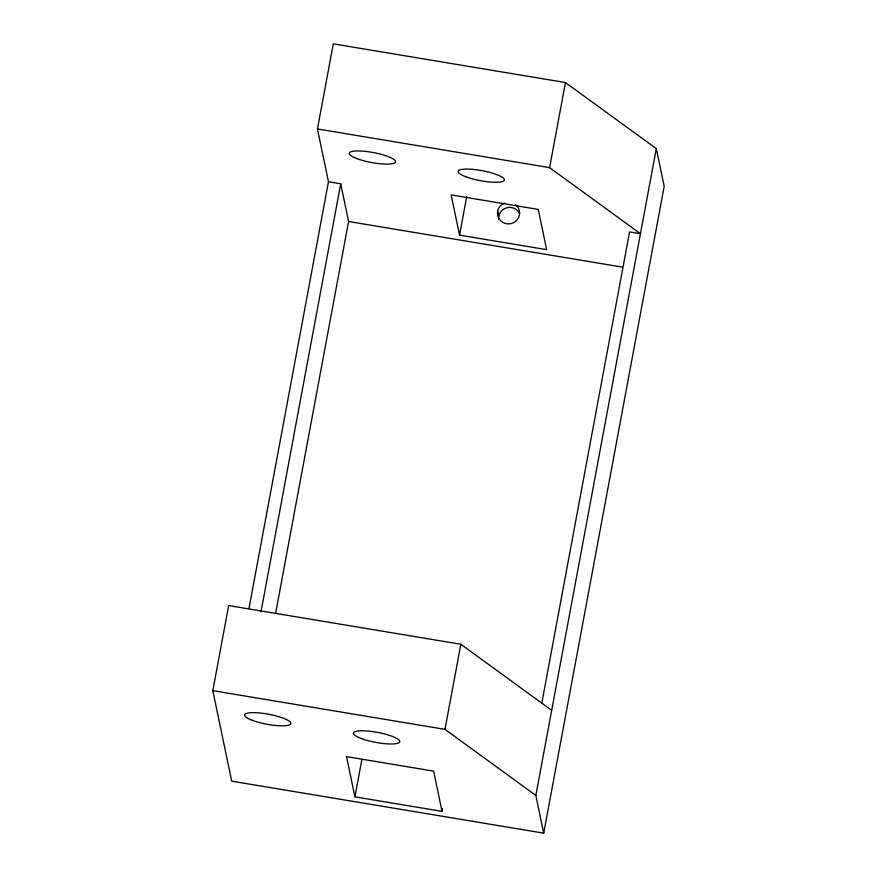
<?xml version="1.0" encoding="UTF-8"?>
<svg xmlns="http://www.w3.org/2000/svg" width="877" height="877" viewBox="0 0 877 877"><rect width="100%" height="100%" fill="white"/><g stroke="black" fill="none" stroke-linecap="round" stroke-linejoin="round"><path stroke-width="1.32" d="M248.969 608.539L328.469 181.747L317.441 128.963L333.293 43.85L565.457 82.537L656.303 148.63L664.185 186.33L543.707 833.15L231.725 781.166L212.815 690.67L228.667 605.558L460.842 644.244L551.688 710.337M260.973 611.927L340.714 183.786L328.469 181.747M275.619 613.275L348.597 221.497L340.714 183.786M442.534 808.693L442.041 811.357L354.922 796.842L361.861 759.603M459.548 235.124L451.14 194.913L538.259 209.428L546.667 249.649L459.548 235.124L466.728 196.569M543.707 833.15L535.836 795.439L444.99 729.357L460.842 644.244M541.8 703.135L629.565 231.923L640.451 233.731L549.605 167.639L565.457 82.537M535.836 795.439L656.303 148.63M317.441 128.963L549.605 167.639M348.597 221.497L622.593 267.145M212.815 690.67L444.99 729.357M497.665 211.313L498.717 216.345M442.041 811.357L433.633 771.135L346.525 756.621L354.922 796.842M498.575 219.162A11.083 10.776 -11.8 0 1 519.655 213.549M515.709 204.823A11.083 10.776 -11.8 0 1 515.621 221.355A11.083 10.776 -11.8 0 1 498.936 218.581A11.083 10.776 -11.8 0 1 504.823 203.015M361.083 738.434A23.547 5.065 10.6 0 0 399.298 742.49A23.547 5.065 10.6 0 0 369.59 731.221A23.547 5.065 10.6 0 0 361.083 738.434M252.192 720.28A23.547 5.065 10.6 0 0 290.408 724.347A23.547 5.065 10.6 0 0 260.699 713.078A23.547 5.065 10.6 0 0 252.192 720.28M356.807 158.573A23.547 5.065 10.6 0 0 395.023 162.629A23.547 5.065 10.6 0 0 365.314 151.37A23.547 5.065 10.6 0 0 356.807 158.573M465.709 176.715A23.547 5.065 10.6 0 0 503.924 180.772A23.547 5.065 10.6 0 0 474.216 169.513A23.547 5.065 10.6 0 0 465.709 176.715"/></g></svg>
